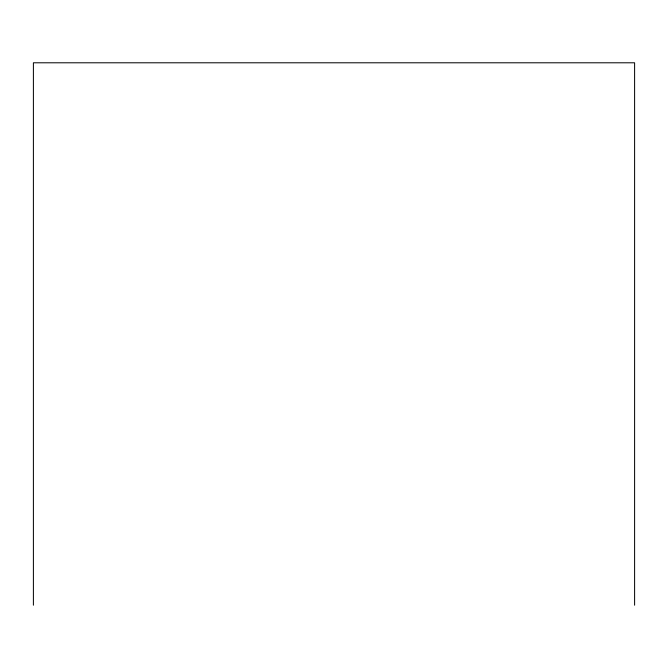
<?xml version="1.0" encoding="UTF-8"?>
<svg xmlns="http://www.w3.org/2000/svg" width="668" height="668" viewBox="0 0 668 668"><rect width="100%" height="100%" fill="white"/><g stroke="black" fill="none" stroke-linecap="round" stroke-linejoin="round"><path stroke-width="1" d="M634.6 605.208L634.6 62.792L33.4 62.792L33.4 605.208"/></g></svg>
